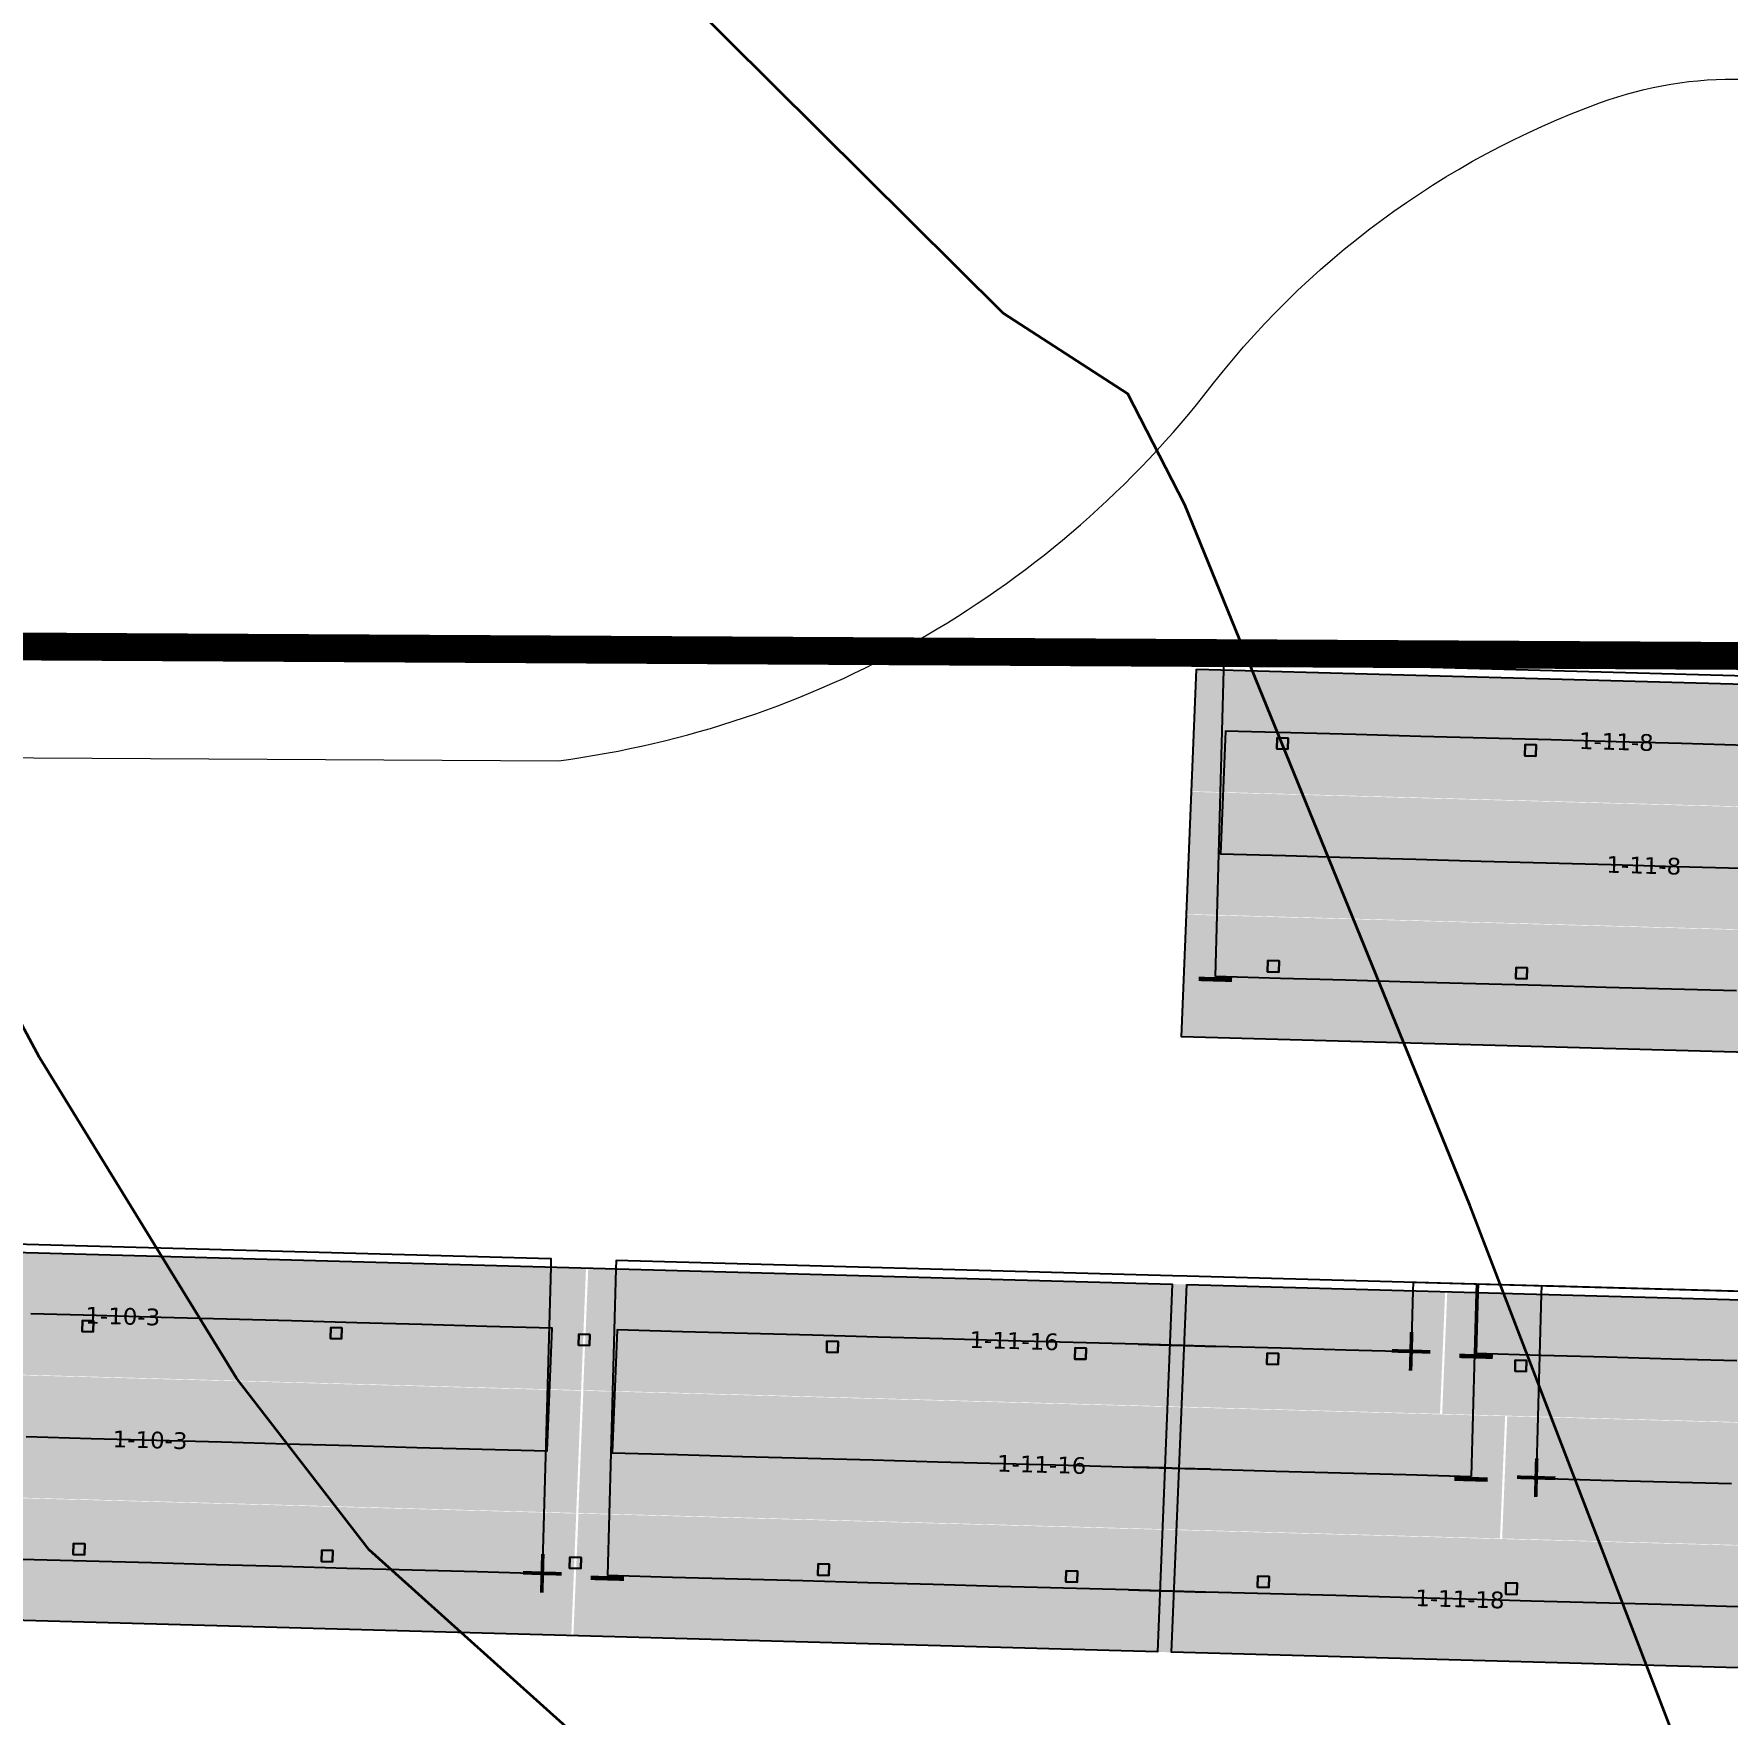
# Model space of a CAD drawing. Header units: metres. Extents: x 1477905 to 1478744, y 4202276 to 4202610.
# Drawn here: x 1478231.22 to 1478261.67, y 4202423.45 to 4202453.67 of the extents above; entities that cross this region are included whole.
import ezdxf

# ---------------------------------------------------------------- set-up
doc = ezdxf.new("R2010")
doc.units = ezdxf.units.M
doc.layers.add('Nouveau Terrain - CN - Courbes', color=22, linetype='Continuous', lineweight=0)
for name, color, linetype in [('PVcase AC Cables (Inverter - Transformer)', 181, 'Continuous'), ('PVcase DC Extensions', 170, 'Continuous'), ('PVcase Device Coloring', 7, 'Continuous'), ('PVcase Polarity Symbols', 7, 'Continuous'), ('PVcase Poles', 7, 'Continuous'), ('PVcase PV Area', 30, 'Continuous'), ('PVcase PV Modules (full frames)', 142, 'Continuous'), ('PVcase PV Modules (optimised)', 142, 'Continuous'), ('PVcase String Cables', 150, 'Continuous'), ('PVcase Stringing Numbers', 7, 'Continuous'), ('PVcase Strings', 92, 'Continuous'), ('PVcase Trenches', 7, 'Continuous')]:
    doc.layers.add(name, color=color, linetype=linetype)
doc.styles.get("Standard").update_dxf_attribs({"font": 'verdana.ttf'})
doc.styles.add('UBS-Style de texte', font='verdana.ttf')

# ---------------------------------------------------------------- blocks, each defined once
blk = doc.blocks.new('3P18@15DEG F FX ID1 PVBlock')
at = {"layer": 'PVcase PV Modules (optimised)', "color": 0}
blk.add_polyline3d([(0, 0, 1.773945735132677), (21.06698842950539, -0.5810537936249766, 1.773945735132684), (20.88445742833417, -7.198992669318528, 7.019385073192552e-15), (-0.1825310011712116, -6.617938875693552, 0)], close=True, dxfattribs=at)

msp = doc.modelspace()

# ---------------------------------------------------------------- hatches: boundary and pattern name
at = {"layer": 'PVcase Device Coloring', "true_color": 0x139700, "transparency": 33554582}
for points in [[(1478252.128298405, 4202442.244090012), (1478252.038119821, 4202440.045361434), (1478267.223263543, 4202439.626536246), (1478267.313442127, 4202441.825264825)], [(1478252.037723953, 4202440.035709422), (1478251.947545369, 4202437.836980844), (1478268.303772167, 4202437.385855726), (1478268.393950751, 4202439.584584304)], [(1478251.944289364, 4202437.827407716), (1478251.859369233, 4202435.628534105), (1478283.668351327, 4202434.75120274), (1478283.753271458, 4202436.950076351)], [(1478241.189589608, 4202431.473843053), (1478241.097582544, 4202429.275164908), (1478256.505529115, 4202428.85019454), (1478256.597536179, 4202431.048872685)], [(1478256.636466193, 4202431.047798947), (1478256.544459129, 4202428.849120802), (1478272.898059388, 4202428.398068127), (1478272.990066452, 4202430.596746272)], [(1478241.101460707, 4202429.265395011), (1478241.009453642, 4202427.066716866), (1478257.584013177, 4202426.609569859), (1478257.676020241, 4202428.808248004)], [(1478257.714950254, 4202428.807174266), (1478257.62294319, 4202426.608496121), (1478272.80564843, 4202426.18973819), (1478272.897655494, 4202428.388416335)], [(1478241.013331806, 4202427.05694697), (1478240.921324741, 4202424.858268824), (1478272.713237472, 4202423.981408252), (1478272.805244536, 4202426.180086398)]]:
    msp.add_hatch(color=84, dxfattribs=at).paths.add_polyline_path(points, flags=0)
at = {"layer": 'PVcase Device Coloring', "true_color": 0x18bf00, "transparency": 33554582}
for points in [[(1478224.577955108, 4202431.932012635), (1478224.490211386, 4202429.733216901), (1478241.060566758, 4202429.276185849), (1478241.148310481, 4202431.474981583)], [(1478225.646968548, 4202429.691649165), (1478225.559224826, 4202427.492853431), (1478240.972437857, 4202427.067737807), (1478241.060181579, 4202429.266533541)], [(1478209.167744217, 4202427.935287962), (1478209.080000494, 4202425.736492228), (1478240.884308956, 4202424.859289765), (1478240.972052678, 4202427.058085499)]]:
    msp.add_hatch(color=92, dxfattribs=at).paths.add_polyline_path(points, flags=0)

# ---------------------------------------------------------------- linework, layer by layer
at = {"layer": 'Nouveau Terrain - CN - Courbes', "linetype": 'Continuous', "lineweight": 35}
for points in [[(1478262.382603139, 4202417.852314397, 77), (1478261.611416421, 4202420.711318671, 77), (1478257.039592238, 4202432.603177098, 77), (1478251.919229466, 4202445.198552537, 77), (1478250.889411733, 4202447.190906357, 77), (1478248.647514278, 4202448.641340482, 77), (1478241.184301754, 4202456.060284607, 77), (1478240.423070274, 4202457.118467518, 77), (1478243.381106327, 4202463.344686413, 77), (1478244.961757237, 4202465.697098496, 77), (1478251.466161162, 4202471.849412477, 77)], [(1478251.033476167, 4202373.296515401, 78), (1478251.05809148, 4202373.264294561, 78), (1478246.318599698, 4202400.082176305, 78), (1478246.183157596, 4202402.016277359, 78), (1478247.092687694, 4202406.160369621, 78), (1478247.079317239, 4202408.034150641, 78), (1478246.638112145, 4202409.878886128, 78), (1478243.086074263, 4202419.025426174, 78), (1478241.211207293, 4202422.843964195, 78), (1478237.25085829, 4202426.407247224, 78), (1478234.865346407, 4202429.49458521, 78), (1478231.322183657, 4202435.257942467, 78), (1478226.255103274, 4202444.702132098, 78), (1478222.848737508, 4202451.859346564, 78), (1478221.45318272, 4202454.809515671, 78), (1478219.23926674, 4202454.938899869, 78), (1478217.182748848, 4202456.750521218, 78), (1478215.778224453, 4202458.529598337, 78), (1478215.612798866, 4202459.551147851, 78), (1478219.287140202, 4202465.863189307, 78)]]:
    msp.add_polyline3d(points, dxfattribs=at)
at = {"layer": 'PVcase AC Cables (Inverter - Transformer)'}
for points in [[(1478195.723219966, 4202444.732552934, 79.05792131888079), (1478197.80680745, 4202442.931858553, 79.01822821342012), (1478200.804751994, 4202442.91534891, 78.84526090312993), (1478203.719815469, 4202442.899295692, 78.67305928555258), (1478206.634878944, 4202442.883242475, 78.4936555883699), (1478209.549942419, 4202442.867189256, 78.30862303042422), (1478212.465005894, 4202442.851136039, 78.16840906546766), (1478215.380069369, 4202442.835082822, 78.01802972579537), (1478218.295132844, 4202442.819029604, 77.82215777749644), (1478221.21019632, 4202442.802976387, 77.62146023597346), (1478224.125259795, 4202442.786923168, 77.41637628351343), (1478227.04032327, 4202442.770869951, 77.21697345193685), (1478229.955386745, 4202442.754816733, 77.0798826951608), (1478232.87045022, 4202442.738763516, 76.95572730892619), (1478235.785513696, 4202442.722710298, 76.83858642085173), (1478238.700577171, 4202442.70665708, 76.72788190741838), (1478241.615640646, 4202442.690603863, 76.61916793775481), (1478244.530704121, 4202442.674550645, 76.51854226371599), (1478247.445767596, 4202442.658497428, 76.41170474258121), (1478250.360831071, 4202442.64244421, 76.304867221455), (1478253.275894546, 4202442.626390993, 76.18390527270658), (1478256.190958021, 4202442.610337774, 76.0334017874501), (1478259.106021497, 4202442.594284557, 75.88290398749791), (1478262.021084972, 4202442.578231339, 75.7324333912979)], [(1478195.723219966, 4202444.732552934, 79.05792131888079), (1478197.80680745, 4202442.931858553, 79.01822821342012), (1478200.724460959, 4202442.915791072, 78.8502654732098), (1478203.642114467, 4202442.89972359, 78.67800162184899), (1478206.559767976, 4202442.88365611, 78.49853308797726), (1478209.477421485, 4202442.867588629, 78.31294964915897), (1478212.395074993, 4202442.851521148, 78.17159394483697), (1478215.312728502, 4202442.835453667, 78.02270026236498), (1478218.23038201, 4202442.819386186, 77.82640226518211), (1478221.148035519, 4202442.803318705, 77.62585232895411), (1478224.065689027, 4202442.787251224, 77.42044658900834), (1478226.983342536, 4202442.771183743, 77.2208159375793), (1478229.900996044, 4202442.755116262, 77.08233570930331), (1478232.818649553, 4202442.739048782, 76.95799559927686), (1478235.736303061, 4202442.7229813, 76.84068042390828), (1478238.65395657, 4202442.70691382, 76.72981119943726), (1478241.571610078, 4202442.690846339, 76.62046028086446), (1478244.489263587, 4202442.674778858, 76.52006106559078), (1478247.406917095, 4202442.658711377, 76.41312861936527), (1478250.324570604, 4202442.642643896, 76.30619617311565), (1478253.242224113, 4202442.626576415, 76.18564380439533), (1478256.159877621, 4202442.610508934, 76.03500597938275), (1478259.07753113, 4202442.594441453, 75.88437491271706), (1478261.995184638, 4202442.578373972, 75.73377009064721)], [(1478195.723219966, 4202444.732552934, 79.05792131888079), (1478197.80680745, 4202442.931858553, 79.01822821342012), (1478200.804751994, 4202442.91534891, 78.84526090312993), (1478203.719815469, 4202442.899295692, 78.67305928555258), (1478206.634878944, 4202442.883242475, 78.4936555883699), (1478209.549942419, 4202442.867189256, 78.30862303042422), (1478212.465005894, 4202442.851136039, 78.16840906546766), (1478215.380069369, 4202442.835082822, 78.01802972579537), (1478218.295132844, 4202442.819029604, 77.82215777749644), (1478221.21019632, 4202442.802976387, 77.62146023597346), (1478224.125259795, 4202442.786923168, 77.41637628351343), (1478227.04032327, 4202442.770869951, 77.21697345193685), (1478229.955386745, 4202442.754816733, 77.0798826951608), (1478232.87045022, 4202442.738763516, 76.95572730892619), (1478235.785513696, 4202442.722710298, 76.83858642085173), (1478238.700577171, 4202442.70665708, 76.72788190741838), (1478241.615640646, 4202442.690603863, 76.61916793775481), (1478244.530704121, 4202442.674550645, 76.51854226371599), (1478247.445767596, 4202442.658497428, 76.41170474258121), (1478250.360831071, 4202442.64244421, 76.304867221455), (1478253.275894546, 4202442.626390993, 76.18390527270658), (1478256.190958021, 4202442.610337774, 76.0334017874501), (1478259.106021497, 4202442.594284557, 75.88290398749791), (1478262.021084972, 4202442.578231339, 75.7324333912979)], [(1478195.723219966, 4202444.732552934, 79.05792131888079), (1478197.80680745, 4202442.931858553, 79.01822821342012), (1478200.804751994, 4202442.91534891, 78.84526090312993), (1478203.719815469, 4202442.899295692, 78.67305928555258), (1478206.634878944, 4202442.883242475, 78.4936555883699), (1478209.549942419, 4202442.867189256, 78.30862303042422), (1478212.465005894, 4202442.851136039, 78.16840906546766), (1478215.380069369, 4202442.835082822, 78.01802972579537), (1478218.295132844, 4202442.819029604, 77.82215777749644), (1478221.21019632, 4202442.802976387, 77.62146023597346), (1478224.125259795, 4202442.786923168, 77.41637628351343), (1478227.04032327, 4202442.770869951, 77.21697345193685), (1478229.955386745, 4202442.754816733, 77.0798826951608), (1478232.87045022, 4202442.738763516, 76.95572730892619), (1478235.785513696, 4202442.722710298, 76.83858642085173), (1478238.700577171, 4202442.70665708, 76.72788190741838), (1478241.615640646, 4202442.690603863, 76.61916793775481), (1478244.530704121, 4202442.674550645, 76.51854226371599), (1478247.445767596, 4202442.658497428, 76.41170474258121), (1478250.360831071, 4202442.64244421, 76.304867221455), (1478253.275894546, 4202442.626390993, 76.18390527270658), (1478256.190958021, 4202442.610337774, 76.0334017874501), (1478259.106021497, 4202442.594284557, 75.88290398749791), (1478262.021084972, 4202442.578231339, 75.7324333912979)], [(1478228.959127166, 4202442.760303122, 77.1248138839546), (1478231.774564683, 4202442.744798543, 77.00371484881897), (1478234.5900022, 4202442.729293965, 76.88945763490526), (1478237.405439717, 4202442.713789386, 76.77995382938646), (1478240.220877234, 4202442.698284807, 76.66593689274357), (1478243.036314752, 4202442.682780229, 76.57331186209548), (1478245.851752269, 4202442.667275649, 76.47012564753904), (1478248.684250235, 4202442.651677119, 76.36631416493188), (1478251.516748201, 4202442.636078589, 76.2600369585751), (1478254.349246167, 4202442.620480059, 76.12848407395144), (1478257.181744132, 4202442.604881528, 75.98225223726043), (1478260.014242098, 4202442.589282997, 75.83601359173981), (1478262.846740064, 4202442.573684467, 75.6898218700612)]]:
    msp.add_polyline3d(points, dxfattribs=at)
at = {"layer": 'PVcase DC Extensions'}
for points in [[(1478251.080095873, 4202430.100442658, 79.95534665274239), (1478251.646281825, 4202430.084826542, 79.92929661410938), (1478251.906882583, 4202430.077638849, 79.91593155863129), (1478252.472865086, 4202430.062028347, 79.88577996729921)], [(1478252.380454128, 4202427.853698409, 79.29443987607269), (1478251.814471625, 4202427.869308911, 79.32459146748813), (1478251.558152924, 4202427.876378501, 79.33774395884454), (1478250.991966972, 4202427.891994616, 79.36379399731929)], [(1478250.903838071, 4202425.683546575, 78.77224134213638), (1478251.470024023, 4202425.667930458, 78.74619130308719), (1478251.722060666, 4202425.660978974, 78.73325137634501), (1478252.28804317, 4202425.645368472, 78.70309978505443)]]:
    msp.add_polyline3d(points, dxfattribs=at)
at = {"layer": 'PVcase Poles'}
for points in [[(1478253.56985038, 4202440.807799326, 75.99959143487953), (1478253.575364532, 4202441.007723298, 75.99959143487953), (1478253.575364532, 4202441.007723298, 79.55993027296886), (1478253.56985038, 4202440.807799326, 79.50627311936047), (1478253.56985038, 4202440.807799326, 75.99959143487953), (1478253.769774351, 4202440.802285174, 75.99959143487953), (1478253.769774351, 4202440.802285174, 79.49624554815928), (1478253.56985038, 4202440.807799326, 79.50627311936047), (1478253.769774351, 4202440.802285174, 79.49624554815928), (1478253.775288503, 4202441.002209146, 79.54990270176765), (1478253.775288503, 4202441.002209146, 75.99959143487953), (1478253.769774351, 4202440.802285174, 75.99959143487953), (1478253.775288503, 4202441.002209146, 75.99959143487953), (1478253.575364532, 4202441.007723298, 75.99959143487953), (1478253.775288503, 4202441.002209146, 75.99959143487953), (1478253.775288503, 4202441.002209146, 79.54990270176765), (1478253.575364532, 4202441.007723298, 79.55993027296886)], [(1478258.031547112, 4202440.684740171, 75.77133265321868), (1478258.037061264, 4202440.884664143, 75.77133265321868), (1478258.037061264, 4202440.884664143, 79.33614529435441), (1478258.031547112, 4202440.684740171, 79.28248814074604), (1478258.031547112, 4202440.684740171, 75.77133265321868), (1478258.231471083, 4202440.679226018, 75.77133265321868), (1478258.231471083, 4202440.679226018, 79.27246056954483), (1478258.031547112, 4202440.684740171, 79.28248814074604), (1478258.231471083, 4202440.679226018, 79.27246056954483), (1478258.236985235, 4202440.87914999, 79.32611772315322), (1478258.236985235, 4202440.87914999, 75.77133265321868), (1478258.231471083, 4202440.679226018, 75.77133265321868), (1478258.236985235, 4202440.87914999, 75.77133265321868), (1478258.037061264, 4202440.884664143, 75.77133265321868), (1478258.236985235, 4202440.87914999, 75.77133265321868), (1478258.236985235, 4202440.87914999, 79.32611772315322), (1478258.037061264, 4202440.884664143, 79.33614529435441)], [(1478253.405466746, 4202436.799807888, 76.08273679768202), (1478253.410980898, 4202436.999731859, 76.08273679768202), (1478253.410980898, 4202436.999731859, 78.48653436919398), (1478253.405466746, 4202436.799807888, 78.4328772155856), (1478253.405466746, 4202436.799807888, 76.08273679768202), (1478253.605390717, 4202436.794293735, 76.08273679768202), (1478253.605390717, 4202436.794293735, 78.4228496443844), (1478253.405466746, 4202436.799807888, 78.4328772155856), (1478253.605390717, 4202436.794293735, 78.4228496443844), (1478253.610904869, 4202436.994217707, 78.47650679799278), (1478253.610904869, 4202436.994217707, 76.08273679768202), (1478253.605390717, 4202436.794293735, 76.08273679768202), (1478253.610904869, 4202436.994217707, 76.08273679768202), (1478253.410980898, 4202436.999731859, 76.08273679768202), (1478253.610904869, 4202436.994217707, 76.08273679768202), (1478253.610904869, 4202436.994217707, 78.47650679799278), (1478253.410980898, 4202436.999731859, 78.48653436919398)], [(1478257.867163478, 4202436.676748732, 75.86416628744176), (1478257.87267763, 4202436.876672704, 75.86416628744176), (1478257.87267763, 4202436.876672704, 78.26274939057954), (1478257.867163478, 4202436.676748732, 78.20909223697116), (1478257.867163478, 4202436.676748732, 75.86416628744176), (1478258.067087449, 4202436.67123458, 75.86416628744176), (1478258.067087449, 4202436.67123458, 78.19906466576997), (1478257.867163478, 4202436.676748732, 78.20909223697116), (1478258.067087449, 4202436.67123458, 78.19906466576997), (1478258.072601601, 4202436.871158551, 78.25272181937835), (1478258.072601601, 4202436.871158551, 75.86416628744176), (1478258.067087449, 4202436.67123458, 75.86416628744176), (1478258.072601601, 4202436.871158551, 75.86416628744176), (1478257.87267763, 4202436.876672704, 75.86416628744176), (1478258.072601601, 4202436.871158551, 75.86416628744176), (1478258.072601601, 4202436.871158551, 78.25272181937835), (1478257.87267763, 4202436.876672704, 78.26274939057954)], [(1478232.088714959, 4202430.328325632, 77.1255875787094), (1478232.094229111, 4202430.528249604, 77.1255875787094), (1478232.094229111, 4202430.528249604, 80.80305941117825), (1478232.088714959, 4202430.328325632, 80.74941292360859), (1478232.088714959, 4202430.328325632, 77.1255875787094), (1478232.288638929, 4202430.32281148, 77.1255875787094), (1478232.288638929, 4202430.32281148, 80.74021448438583), (1478232.088714959, 4202430.328325632, 80.74941292360859), (1478232.288638929, 4202430.32281148, 80.74021448438583), (1478232.294153082, 4202430.522735451, 80.79386097195548), (1478232.294153082, 4202430.522735451, 77.1255875787094), (1478232.288638929, 4202430.32281148, 77.1255875787094), (1478232.294153082, 4202430.522735451, 77.1255875787094), (1478232.094229111, 4202430.528249604, 77.1255875787094), (1478232.294153082, 4202430.522735451, 77.1255875787094), (1478232.294153082, 4202430.522735451, 80.79386097195548), (1478232.094229111, 4202430.528249604, 80.80305941117825)], [(1478236.551298769, 4202430.20524201, 76.91255602883868), (1478236.556812922, 4202430.405165982, 76.91255602883868), (1478236.556812922, 4202430.405165982, 80.59773732964993), (1478236.551298769, 4202430.20524201, 80.54409084208028), (1478236.551298769, 4202430.20524201, 76.91255602883868), (1478236.75122274, 4202430.199727857, 76.91255602883868), (1478236.75122274, 4202430.199727857, 80.53489240285751), (1478236.551298769, 4202430.20524201, 80.54409084208028), (1478236.75122274, 4202430.199727857, 80.53489240285751), (1478236.756736892, 4202430.399651829, 80.58853889042717), (1478236.756736892, 4202430.399651829, 76.91255602883868), (1478236.75122274, 4202430.199727857, 76.91255602883868), (1478236.756736892, 4202430.399651829, 76.91255602883868), (1478236.556812922, 4202430.405165982, 76.91255602883868), (1478236.756736892, 4202430.399651829, 76.91255602883868), (1478236.756736892, 4202430.399651829, 80.58853889042717), (1478236.556812922, 4202430.405165982, 80.59773732964993)], [(1478241.01388258, 4202430.082158387, 76.74461476298552), (1478241.019396732, 4202430.282082358, 76.74461476298552), (1478241.019396732, 4202430.282082358, 80.39241524787971), (1478241.01388258, 4202430.082158387, 80.33876876031006), (1478241.01388258, 4202430.082158387, 76.74461476298552), (1478241.21380655, 4202430.076644234, 76.74461476298552), (1478241.21380655, 4202430.076644234, 80.32957032108729), (1478241.01388258, 4202430.082158387, 80.33876876031006), (1478241.21380655, 4202430.076644234, 80.32957032108729), (1478241.219320703, 4202430.276568206, 80.38321680865695), (1478241.219320703, 4202430.276568206, 76.74461476298552), (1478241.21380655, 4202430.076644234, 76.74461476298552), (1478241.219320703, 4202430.276568206, 76.74461476298552), (1478241.019396732, 4202430.282082358, 76.74461476298552), (1478241.219320703, 4202430.276568206, 76.74461476298552), (1478241.219320703, 4202430.276568206, 80.38321680865695), (1478241.019396732, 4202430.282082358, 80.39241524787971)], [(1478245.47646639, 4202429.959074765, 76.59299175645694), (1478245.481980542, 4202430.158998736, 76.59299175645694), (1478245.481980542, 4202430.158998736, 80.18709316636038), (1478245.47646639, 4202429.959074765, 80.13344667879073), (1478245.47646639, 4202429.959074765, 76.59299175645694), (1478245.676390361, 4202429.953560612, 76.59299175645694), (1478245.676390361, 4202429.953560612, 80.12424823956796), (1478245.47646639, 4202429.959074765, 80.13344667879073), (1478245.676390361, 4202429.953560612, 80.12424823956796), (1478245.681904513, 4202430.153484584, 80.17789472713761), (1478245.681904513, 4202430.153484584, 76.59299175645694), (1478245.676390361, 4202429.953560612, 76.59299175645694), (1478245.681904513, 4202430.153484584, 76.59299175645694), (1478245.481980542, 4202430.158998736, 76.59299175645694), (1478245.681904513, 4202430.153484584, 76.59299175645694), (1478245.681904513, 4202430.153484584, 80.17789472713761), (1478245.481980542, 4202430.158998736, 80.18709316636038)], [(1478249.9390502, 4202429.835991141, 76.40156226509939), (1478249.944564353, 4202430.035915113, 76.40156226509939), (1478249.944564353, 4202430.035915113, 79.98177108459016), (1478249.9390502, 4202429.835991141, 79.9281245970205), (1478249.9390502, 4202429.835991141, 76.40156226509939), (1478250.138974171, 4202429.830476989, 76.40156226509939), (1478250.138974171, 4202429.830476989, 79.91892615779774), (1478249.9390502, 4202429.835991141, 79.9281245970205), (1478250.138974171, 4202429.830476989, 79.91892615779774), (1478250.144488323, 4202430.030400961, 79.97257264536739), (1478250.144488323, 4202430.030400961, 76.40156226509939), (1478250.138974171, 4202429.830476989, 76.40156226509939), (1478250.144488323, 4202430.030400961, 76.40156226509939), (1478249.944564353, 4202430.035915113, 76.40156226509939), (1478250.144488323, 4202430.030400961, 76.40156226509939), (1478250.144488323, 4202430.030400961, 79.97257264536739), (1478249.944564353, 4202430.035915113, 79.98177108459016)], [(1478253.393104621, 4202429.740724016, 76.23121643605025), (1478253.398618773, 4202429.940647988, 76.23121643605025), (1478253.398618773, 4202429.940647988, 79.81061284023424), (1478253.393104621, 4202429.740724016, 79.75694706879092), (1478253.393104621, 4202429.740724016, 76.23121643605025), (1478253.593028592, 4202429.735209864, 76.23121643605025), (1478253.593028592, 4202429.735209864, 79.74629651707342), (1478253.393104621, 4202429.740724016, 79.75694706879092), (1478253.593028592, 4202429.735209864, 79.74629651707342), (1478253.598542744, 4202429.935133835, 79.79996228851672), (1478253.598542744, 4202429.935133835, 76.23121643605025), (1478253.593028592, 4202429.735209864, 76.23121643605025), (1478253.598542744, 4202429.935133835, 76.23121643605025), (1478253.398618773, 4202429.940647988, 76.23121643605025), (1478253.598542744, 4202429.935133835, 76.23121643605025), (1478253.598542744, 4202429.935133835, 79.79996228851672), (1478253.398618773, 4202429.940647988, 79.81061284023424)], [(1478257.854084878, 4202429.617684622, 76.00992922322276), (1478257.859599031, 4202429.817608594, 76.00992922322276), (1478257.859599031, 4202429.817608594, 79.57296299463927), (1478257.854084878, 4202429.617684622, 79.51929722319595), (1478257.854084878, 4202429.617684622, 76.00992922322276), (1478258.054008849, 4202429.61217047, 76.00992922322276), (1478258.054008849, 4202429.61217047, 79.50864667147843), (1478257.854084878, 4202429.617684622, 79.51929722319595), (1478258.054008849, 4202429.61217047, 79.50864667147843), (1478258.059523002, 4202429.812094442, 79.56231244292175), (1478258.059523002, 4202429.812094442, 76.00992922322276), (1478258.054008849, 4202429.61217047, 76.00992922322276), (1478258.059523002, 4202429.812094442, 76.00992922322276), (1478257.859599031, 4202429.817608594, 76.00992922322276), (1478258.059523002, 4202429.812094442, 76.00992922322276), (1478258.059523002, 4202429.812094442, 79.56231244292175), (1478257.859599031, 4202429.817608594, 79.57296299463927)], [(1478231.928769756, 4202426.320211776, 77.27910793558198), (1478231.934283908, 4202426.520135747, 77.27910793558198), (1478231.934283908, 4202426.520135747, 79.72945009375644), (1478231.928769756, 4202426.320211776, 79.67580360618678), (1478231.928769756, 4202426.320211776, 77.27910793558198), (1478232.128693727, 4202426.314697623, 77.27910793558198), (1478232.128693727, 4202426.314697623, 79.66660516696402), (1478231.928769756, 4202426.320211776, 79.67580360618678), (1478232.128693727, 4202426.314697623, 79.66660516696402), (1478232.134207879, 4202426.514621595, 79.72025165453367), (1478232.134207879, 4202426.514621595, 77.27910793558198), (1478232.128693727, 4202426.314697623, 77.27910793558198), (1478232.134207879, 4202426.514621595, 77.27910793558198), (1478231.934283908, 4202426.520135747, 77.27910793558198), (1478232.134207879, 4202426.514621595, 77.27910793558198), (1478232.134207879, 4202426.514621595, 79.72025165453367), (1478231.934283908, 4202426.520135747, 79.72945009375644)], [(1478236.391353566, 4202426.197128153, 77.04591556575026), (1478236.396867719, 4202426.397052125, 77.04591556575026), (1478236.396867719, 4202426.397052125, 79.52412801223711), (1478236.391353566, 4202426.197128153, 79.47048152466745), (1478236.391353566, 4202426.197128153, 77.04591556575026), (1478236.591277537, 4202426.191614001, 77.04591556575026), (1478236.591277537, 4202426.191614001, 79.46128308544469), (1478236.391353566, 4202426.197128153, 79.47048152466745), (1478236.591277537, 4202426.191614001, 79.46128308544469), (1478236.596791689, 4202426.391537973, 79.51492957301434), (1478236.596791689, 4202426.391537973, 77.04591556575026), (1478236.591277537, 4202426.191614001, 77.04591556575026), (1478236.596791689, 4202426.391537973, 77.04591556575026), (1478236.396867719, 4202426.397052125, 77.04591556575026), (1478236.596791689, 4202426.391537973, 77.04591556575026), (1478236.596791689, 4202426.391537973, 79.51492957301434), (1478236.396867719, 4202426.397052125, 79.52412801223711)], [(1478240.853937377, 4202426.07404453, 76.88685346444187), (1478240.859451529, 4202426.273968502, 76.88685346444187), (1478240.859451529, 4202426.273968502, 79.31880593046688), (1478240.853937377, 4202426.07404453, 79.26515944289723), (1478240.853937377, 4202426.07404453, 76.88685346444187), (1478241.053861347, 4202426.068530378, 76.88685346444187), (1478241.053861347, 4202426.068530378, 79.25596100367446), (1478240.853937377, 4202426.07404453, 79.26515944289723), (1478241.053861347, 4202426.068530378, 79.25596100367446), (1478241.0593755, 4202426.26845435, 79.30960749124412), (1478241.0593755, 4202426.26845435, 76.88685346444187), (1478241.053861347, 4202426.068530378, 76.88685346444187), (1478241.0593755, 4202426.26845435, 76.88685346444187), (1478240.859451529, 4202426.273968502, 76.88685346444187), (1478241.0593755, 4202426.26845435, 76.88685346444187), (1478241.0593755, 4202426.26845435, 79.30960749124412), (1478240.859451529, 4202426.273968502, 79.31880593046688)], [(1478245.316521187, 4202425.950960908, 76.70960351478273), (1478245.322035339, 4202426.15088488, 76.70960351478273), (1478245.322035339, 4202426.15088488, 79.11348384894755), (1478245.316521187, 4202425.950960908, 79.0598373613779), (1478245.316521187, 4202425.950960908, 76.70960351478273), (1478245.516445158, 4202425.945446756, 76.70960351478273), (1478245.516445158, 4202425.945446756, 79.05063892215513), (1478245.316521187, 4202425.950960908, 79.0598373613779), (1478245.516445158, 4202425.945446756, 79.05063892215513), (1478245.52195931, 4202426.145370727, 79.1042854097248), (1478245.52195931, 4202426.145370727, 76.70960351478273), (1478245.516445158, 4202425.945446756, 76.70960351478273), (1478245.52195931, 4202426.145370727, 76.70960351478273), (1478245.322035339, 4202426.15088488, 76.70960351478273), (1478245.52195931, 4202426.145370727, 76.70960351478273), (1478245.52195931, 4202426.145370727, 79.1042854097248), (1478245.322035339, 4202426.15088488, 79.11348384894755)], [(1478249.779104997, 4202425.827877285, 76.49983522604691), (1478249.78461915, 4202426.027801257, 76.49983522604691), (1478249.78461915, 4202426.027801257, 78.90816176716835), (1478249.779104997, 4202425.827877285, 78.8545152795987), (1478249.779104997, 4202425.827877285, 76.49983522604691), (1478249.979028968, 4202425.822363133, 76.49983522604691), (1478249.979028968, 4202425.822363133, 78.84531684037593), (1478249.779104997, 4202425.827877285, 78.8545152795987), (1478249.979028968, 4202425.822363133, 78.84531684037593), (1478249.98454312, 4202426.022287104, 78.89896332794558), (1478249.98454312, 4202426.022287104, 76.49983522604691), (1478249.979028968, 4202425.822363133, 76.49983522604691), (1478249.98454312, 4202426.022287104, 76.49983522604691), (1478249.78461915, 4202426.027801257, 76.49983522604691), (1478249.98454312, 4202426.022287104, 76.49983522604691), (1478249.98454312, 4202426.022287104, 78.89896332794558), (1478249.78461915, 4202426.027801257, 78.90816176716835)], [(1478253.22538791, 4202425.732824507, 76.32750799864677), (1478253.230902062, 4202425.932748479, 76.32750799864677), (1478253.230902062, 4202425.932748479, 78.7373893057867), (1478253.22538791, 4202425.732824507, 78.6837235343434), (1478253.22538791, 4202425.732824507, 76.32750799864677), (1478253.425311881, 4202425.727310355, 76.32750799864677), (1478253.425311881, 4202425.727310355, 78.67307298262588), (1478253.22538791, 4202425.732824507, 78.6837235343434), (1478253.425311881, 4202425.727310355, 78.67307298262588), (1478253.430826033, 4202425.927234326, 78.7267387540692), (1478253.430826033, 4202425.927234326, 76.32750799864677), (1478253.425311881, 4202425.727310355, 76.32750799864677), (1478253.430826033, 4202425.927234326, 76.32750799864677), (1478253.230902062, 4202425.932748479, 76.32750799864677), (1478253.430826033, 4202425.927234326, 76.32750799864677), (1478253.430826033, 4202425.927234326, 78.7267387540692), (1478253.230902062, 4202425.932748479, 78.7373893057867)], [(1478257.686368167, 4202425.609785113, 76.09871257971804), (1478257.69188232, 4202425.809709085, 76.09871257971804), (1478257.69188232, 4202425.809709085, 78.4997394602024), (1478257.686368167, 4202425.609785113, 78.4460736887591), (1478257.686368167, 4202425.609785113, 76.09871257971804), (1478257.886292138, 4202425.604270961, 76.09871257971804), (1478257.886292138, 4202425.604270961, 78.43542313704158), (1478257.686368167, 4202425.609785113, 78.4460736887591), (1478257.886292138, 4202425.604270961, 78.43542313704158), (1478257.89180629, 4202425.804194933, 78.4890889084849), (1478257.89180629, 4202425.804194933, 76.09871257971804), (1478257.886292138, 4202425.604270961, 76.09871257971804), (1478257.89180629, 4202425.804194933, 76.09871257971804), (1478257.69188232, 4202425.809709085, 76.09871257971804), (1478257.89180629, 4202425.804194933, 76.09871257971804), (1478257.89180629, 4202425.804194933, 78.4890889084849), (1478257.69188232, 4202425.809709085, 78.4997394602024)]]:
    msp.add_polyline3d(points, dxfattribs=at)
at = {"layer": 'PVcase PV Area', "color": 92, "lineweight": 0, "ltscale": 0.3}
msp.add_lwpolyline([(1478335.361902576, 4202370.220446859), (1478328.161506558, 4202368.779414594), (1478311.35377171, 4202362.969590221), (1478289.389377849, 4202355.733501516), (1478213.36633983, 4202335.848431768), (1478195.717547114, 4202331.712109083), (1478198.755279367, 4202441.849708444, 0.09648238781061982), (1478204.987450577, 4202440.794595701), (1478240.661240257, 4202440.595789407, 0.1939480512091919), (1478252.261224224, 4202447.160963167, -0.1444995889692197), (1478259.391916649, 4202452.430445281, -0.0938173287170343), (1478261.961655337, 4202452.851254969), (1478337.583435849, 4202450.765512023)], format="xyb", close=True, dxfattribs=at)
at = {"layer": 'PVcase String Cables'}
for points in [[(1478252.468133615, 4202436.712351532, 78.44934664767229), (1478252.620331553, 4202442.230519125, 79.93035547175218), (1478252.624467166, 4202442.380462063, 79.93045638075874), (1478273.175004986, 4202441.813652631, 78.89970464099312), (1478273.424551419, 4202441.806769829, 78.88678071494266), (1478294.473693321, 4202441.226208275, 78.01948695410049), (1478294.723277824, 4202441.219324423, 78.01504768066377), (1478315.7786689, 4202440.638590509, 77.315848316599), (1478316.047465286, 4202440.63117677, 77.30109777853268), (1478336.385021538, 4202440.070241634, 76.41331872422332)], [(1478336.385021538, 4202440.070241634, 76.41331872422332), (1478337.094425844, 4202440.050675379, 76.38235166625925), (1478337.094425844, 4202440.050675379, 73.37244476115504), (1478338.18741809, 4202440.020529292, 73.36350056296953), (1478338.111131579, 4202437.254645839, 73.13296006455427), (1478338.034845068, 4202434.488762386, 72.90223066225697), (1478337.958558557, 4202431.722878933, 72.67150125995968), (1478337.882272046, 4202428.956995481, 72.4410278992754), (1478336.862090702, 4202428.985133353, 72.45116987056261), (1478336.862090702, 4202428.985133353, 75.46055188068512), (1478315.827541136, 4202429.56529243, 76.62963912736754), (1478315.574460787, 4202429.572272701, 76.64764417218737), (1478294.537894192, 4202430.152487411, 77.77982868628368), (1478294.288289604, 4202430.159371817, 77.78444684412665), (1478273.260787425, 4202430.739336519, 79.07418250114712), (1478272.996338581, 4202430.746630346, 79.08959542190566), (1478251.959158244, 4202431.326861984, 80.21030934012371), (1478251.696135183, 4202431.334116488, 80.22378021351918), (1478241.689644329, 4202431.610107969, 80.68417571956074), (1478241.685508715, 4202431.460164987, 80.68409079111241), (1478241.533310777, 4202425.941997394, 79.20337636401345)], [(1478336.385021538, 4202440.070241634, 76.41331872422332), (1478337.094425844, 4202440.050675379, 76.38235166625925), (1478337.094425844, 4202440.050675379, 73.37244476115504), (1478338.187418096, 4202440.020529292, 73.36350056292989), (1478338.111131584, 4202437.254645839, 73.13296006452308), (1478338.034845071, 4202434.488762386, 72.90223066223571), (1478337.958558559, 4202431.722878933, 72.67150125994975), (1478337.882272046, 4202428.956995481, 72.4410278992736), (1478336.862090702, 4202428.985133353, 72.45116987056261), (1478336.862090702, 4202428.985133353, 75.46055188068512), (1478315.827541136, 4202429.565292426, 76.62963912737169), (1478315.574460787, 4202429.572272698, 76.64764417218105), (1478294.537894192, 4202430.152487405, 77.77982868628148), (1478294.288289603, 4202430.15937181, 77.78444684412334), (1478273.260787424, 4202430.739336508, 79.07418250114804), (1478272.996338581, 4202430.746630336, 79.08959542190763), (1478256.020018821, 4202431.214858378, 79.99397507400971), (1478256.015883207, 4202431.064915399, 79.99386125547397), (1478255.985550144, 4202429.965144116, 79.69864866110042)], [(1478336.385021538, 4202440.070241634, 76.41331872422332), (1478337.094425844, 4202440.050675379, 76.38235166625925), (1478337.094425844, 4202440.050675379, 73.37244476115504), (1478338.187418096, 4202440.020529292, 73.36350056292989), (1478338.111131584, 4202437.254645839, 73.13296006452308), (1478338.034845071, 4202434.488762386, 72.90223066223571), (1478337.958558559, 4202431.722878933, 72.67150125994833), (1478337.882272047, 4202428.956995481, 72.44102789927182), (1478336.862090702, 4202428.985133353, 72.45116987056261), (1478336.862090702, 4202428.985133353, 75.46055188068512), (1478315.827541136, 4202429.565292426, 76.62963912737169), (1478315.574460787, 4202429.572272697, 76.64764417219148), (1478294.537894192, 4202430.152487404, 77.77982868627937), (1478294.288289603, 4202430.159371809, 77.78444684412084), (1478273.260787424, 4202430.739336507, 79.07418250114553), (1478272.996338581, 4202430.746630336, 79.08959542190763), (1478257.15943532, 4202431.183431852, 79.93327492745114), (1478257.155299706, 4202431.033488872, 79.93316110891526), (1478257.064034206, 4202427.724519434, 79.04493146792841)], [(1478336.385021538, 4202440.070241634, 76.41331872422332), (1478337.094425844, 4202440.050675379, 76.38235166625925), (1478337.094425844, 4202440.050675379, 73.37244476115504), (1478338.187418096, 4202440.020529292, 73.36350056292989), (1478338.111131584, 4202437.254645839, 73.13296006452308), (1478338.034845071, 4202434.488762386, 72.90223066223571), (1478337.958558559, 4202431.722878933, 72.67150125994975), (1478337.882272046, 4202428.956995481, 72.4410278992736), (1478336.862090702, 4202428.985133353, 72.45116987056261), (1478336.862090702, 4202428.985133353, 75.46055188068512), (1478315.827541136, 4202429.565292426, 76.62963912737169), (1478315.574460787, 4202429.572272698, 76.64764417218105), (1478294.537894192, 4202430.152487405, 77.77982868628148), (1478294.288289603, 4202430.15937181, 77.78444684412334), (1478273.260787424, 4202430.739336508, 79.07418250114804), (1478272.996338581, 4202430.746630336, 79.08959542190763), (1478257.19091384, 4202431.182563636, 79.93159797195378), (1478257.186778226, 4202431.032620655, 79.93148415341598), (1478257.156445164, 4202429.932849372, 79.63627155903004)], [(1478336.385021538, 4202440.070241634, 76.41331872422332), (1478337.094425844, 4202440.050675379, 76.38235166625925), (1478337.094425844, 4202440.050675379, 73.37244476115504), (1478338.187418096, 4202440.020529292, 73.36350056292989), (1478338.111131584, 4202437.254645839, 73.13296006452308), (1478338.034845071, 4202434.488762386, 72.90223066223571), (1478337.958558559, 4202431.722878933, 72.67150125994833), (1478337.882272047, 4202428.956995481, 72.44102789927182), (1478336.862090702, 4202428.985133353, 72.45116987056261), (1478336.862090702, 4202428.985133353, 75.46055188068512), (1478315.827541136, 4202429.565292426, 76.62963912737169), (1478315.574460787, 4202429.572272697, 76.64764417219148), (1478294.537894192, 4202430.152487404, 77.77982868627937), (1478294.288289603, 4202430.159371809, 77.78444684412084), (1478273.260787424, 4202430.739336507, 79.07418250114553), (1478272.996338581, 4202430.746630336, 79.08959542190763), (1478258.33033034, 4202431.151137109, 79.87089782538283), (1478258.326194726, 4202431.001194129, 79.87078400684486), (1478258.234929225, 4202427.692224691, 78.98255436585802)], [(1478198.679374619, 4202421.621723986, 82.86298627838066), (1478198.255823179, 4202421.633406063, 82.87656608632109), (1478198.255823179, 4202421.633406063, 79.2), (1478197.288050996, 4202421.660098425, 79.20000000000002), (1478197.364700543, 4202424.451649537, 79.2), (1478197.441350089, 4202427.24320065, 79.2), (1478197.517999636, 4202430.034751763, 79.2), (1478197.594649182, 4202432.826302875, 79.2), (1478198.579035748, 4202432.799152267, 79.2), (1478198.579035748, 4202432.799152267, 83.07307472808523), (1478209.084438862, 4202432.50940016, 82.64778291683398), (1478209.383363687, 4202432.501155441, 82.62681683124495), (1478230.402352663, 4202431.921425536, 81.20497272609593), (1478230.651392778, 4202431.9145567, 81.19204221173071), (1478240.518328418, 4202431.642414321, 80.7380675973225), (1478240.514192803, 4202431.492471339, 80.73798266887587), (1478240.361994865, 4202425.974303747, 79.25726824177691)]]:
    msp.add_polyline3d(points, dxfattribs=at)
at = {"layer": 'PVcase Strings'}
for points in [[(1478262.017947126, 4202440.870713268), (1478260.84686405, 4202440.903013199), (1478259.675780974, 4202440.93531313), (1478258.504697898, 4202440.96761306), (1478257.333614822, 4202440.99991299), (1478256.162531746, 4202441.032212921), (1478254.99144867, 4202441.064512852), (1478253.820365594, 4202441.096812783), (1478252.649282518, 4202441.129112713), (1478252.558708066, 4202438.920732123), (1478253.729791142, 4202438.888432193), (1478254.900874218, 4202438.856132261), (1478256.071957294, 4202438.823832331), (1478257.24304037, 4202438.7915324), (1478258.414123446, 4202438.75923247), (1478259.585206522, 4202438.72693254), (1478260.756289598, 4202438.694632608), (1478261.927372674, 4202438.662332678)], [(1478261.836798223, 4202436.453952087), (1478260.665715147, 4202436.486252017), (1478259.49463207, 4202436.518551948), (1478258.323548994, 4202436.550851879), (1478257.152465919, 4202436.583151809), (1478255.981382843, 4202436.61545174), (1478254.810299766, 4202436.64775167), (1478253.639216691, 4202436.680051601), (1478252.468133615, 4202436.712351532)], [(1478231.079596472, 4202428.441202608), (1478232.250912384, 4202428.408896255), (1478233.422228295, 4202428.376589903), (1478234.593544207, 4202428.34428355), (1478235.764860119, 4202428.311977198), (1478236.936176031, 4202428.279670846), (1478238.107491942, 4202428.247364493), (1478239.278807854, 4202428.21505814), (1478240.450123766, 4202428.182751788), (1478240.538252667, 4202430.39119983), (1478239.366936755, 4202430.423506183), (1478238.195620844, 4202430.455812535), (1478237.024304932, 4202430.488118888), (1478235.85298902, 4202430.520425241), (1478234.681673109, 4202430.552731592), (1478233.510357197, 4202430.585037945), (1478232.339041285, 4202430.617344297), (1478231.167725373, 4202430.64965065)], [(1478255.985550144, 4202429.965144116), (1478254.814655125, 4202429.997438859), (1478253.643760105, 4202430.029733603), (1478252.472865086, 4202430.062028347), (1478251.080095873, 4202430.100442658), (1478249.908779961, 4202430.132749011), (1478248.737464049, 4202430.165055363), (1478247.566148138, 4202430.197361715), (1478246.394832226, 4202430.229668068), (1478245.223516314, 4202430.26197442), (1478244.052200402, 4202430.294280773), (1478242.880884491, 4202430.326587126), (1478241.709568579, 4202430.358893477), (1478241.621439678, 4202428.150445435), (1478242.792755589, 4202428.118139083), (1478243.964071501, 4202428.085832731), (1478245.135387413, 4202428.053526378), (1478246.306703325, 4202428.021220026), (1478247.478019236, 4202427.988913673), (1478248.649335148, 4202427.95660732), (1478249.82065106, 4202427.924300969), (1478250.991966972, 4202427.891994616), (1478252.380454128, 4202427.853698409), (1478253.551349147, 4202427.821403665), (1478254.722244167, 4202427.789108922), (1478255.893139186, 4202427.756814178), (1478257.064034206, 4202427.724519434)], [(1478261.840025242, 4202429.803670397), (1478260.669130222, 4202429.835965141), (1478259.498235203, 4202429.868259884), (1478258.327340183, 4202429.900554628), (1478257.156445164, 4202429.932849372)], [(1478258.234929225, 4202427.692224691), (1478259.405824245, 4202427.659929947), (1478260.576719264, 4202427.627635203), (1478261.747614284, 4202427.59534046)], [(1478240.361994865, 4202425.974303747), (1478239.190678953, 4202426.006610099), (1478238.019363041, 4202426.038916452), (1478236.84804713, 4202426.071222804), (1478235.676731218, 4202426.103529157), (1478234.505415306, 4202426.135835509), (1478233.334099394, 4202426.168141861), (1478232.162783483, 4202426.200448214), (1478230.991467571, 4202426.232754567)], [(1478262.826098345, 4202425.354715778), (1478261.655203325, 4202425.387010522), (1478260.484308306, 4202425.419305266), (1478259.313413287, 4202425.45160001), (1478258.142518267, 4202425.483894753), (1478256.971623247, 4202425.516189497), (1478255.800728228, 4202425.548484241), (1478254.629833209, 4202425.580778984), (1478253.458938189, 4202425.613073728), (1478252.28804317, 4202425.645368472), (1478250.903838071, 4202425.683546575), (1478249.732522159, 4202425.715852927), (1478248.561206247, 4202425.748159279), (1478247.389890335, 4202425.780465632), (1478246.218574424, 4202425.812771984), (1478245.047258512, 4202425.845078337), (1478243.8759426, 4202425.87738469), (1478242.704626688, 4202425.909691042), (1478241.533310777, 4202425.941997394)]]:
    msp.add_lwpolyline(points, dxfattribs=at)
at = {"layer": 'PVcase Trenches', "color": 1, "linetype": 'Continuous', "const_width": 0.5}
msp.add_lwpolyline([(1478197.769346567, 4202442.832063333), (1478291.170065639, 4202442.317706755), (1478338.314950843, 4202441.017392069)], dxfattribs=at)

# ---------------------------------------------------------------- block references
at = {"layer": 'PVcase PV Modules (full frames)', "extrusion": (0.05005592030230085, -0.001380604659387671, 0.9987454624545056), "rotation": 271.5798884593579}
msp.add_blockref('3P18@15DEG F FX ID1 PVBlock', (4241601.240284267, -1360113.180135583, 68271.44015982606), dxfattribs=at)
at = {"layer": 'PVcase PV Modules (full frames)', "extrusion": (0.04592616453557337, -0.001266700849024308, 0.9989440339078114), "rotation": 271.5798884593579}
msp.add_blockref('3P18@15DEG F FX ID1 PVBlock', (4241590.172543043, -1360362.709897538, 62645.57231885102), dxfattribs=at)
at = {"layer": 'PVcase PV Modules (full frames)', "extrusion": (0.05315719495365553, -0.001466141678941871, 0.9985850805280622), "rotation": 271.5798884593579}
msp.add_blockref('3P18@15DEG F FX ID1 PVBlock', (4241590.172543042, -1359894.635882894, 72496.69062121358), dxfattribs=at)

# ---------------------------------------------------------------- texts
at = {"layer": 'PVcase Polarity Symbols', "color": 7, "char_height": 0.7000000000000001, "attachment_point": 5, "rotation": 358.42011154064215}
for insert in [(1478252.468133615, 4202436.712351532), (1478257.156445164, 4202429.932849372), (1478257.064034206, 4202427.724519434), (1478241.533310777, 4202425.941997394)]:
    msp.add_mtext('−', dxfattribs=dict(at, insert=insert))
at = {"layer": 'PVcase Polarity Symbols', "color": 1, "char_height": 0.7000000000000001, "attachment_point": 5, "rotation": 358.42011154064215}
for insert in [(1478255.985550144, 4202429.965144116), (1478258.234929225, 4202427.692224691), (1478240.361994865, 4202425.974303747)]:
    msp.add_mtext('＋', dxfattribs=dict(at, insert=insert))
at = {"layer": 'PVcase Stringing Numbers', "color": 18, "true_color": 0x000000, "char_height": 0.3, "attachment_point": 5, "rotation": 358.42011154064215, "style": 'UBS-Style de texte', "bg_fill": 1, "box_fill_scale": 1.5, "bg_fill_color": 7, "bg_fill_true_color": 16777215, "bg_fill_transparency": 0}
for s, insert in [('1-11-8', (1478259.675780974, 4202440.93531313)), ('1-11-8', (1478260.17074806, 4202438.710782574)), ('1-10-3', (1478232.819260933, 4202430.604099242)), ('1-11-16', (1478248.847559362, 4202430.162018796)), ('1-10-3', (1478233.309703202, 4202428.379693486)), ('1-11-16', (1478249.342736942, 4202427.937482435)), ('1-11-18', (1478256.863284639, 4202425.519177611))]:
    msp.add_mtext(s, dxfattribs=dict(at, insert=insert))

doc.saveas('drawing.dxf')
